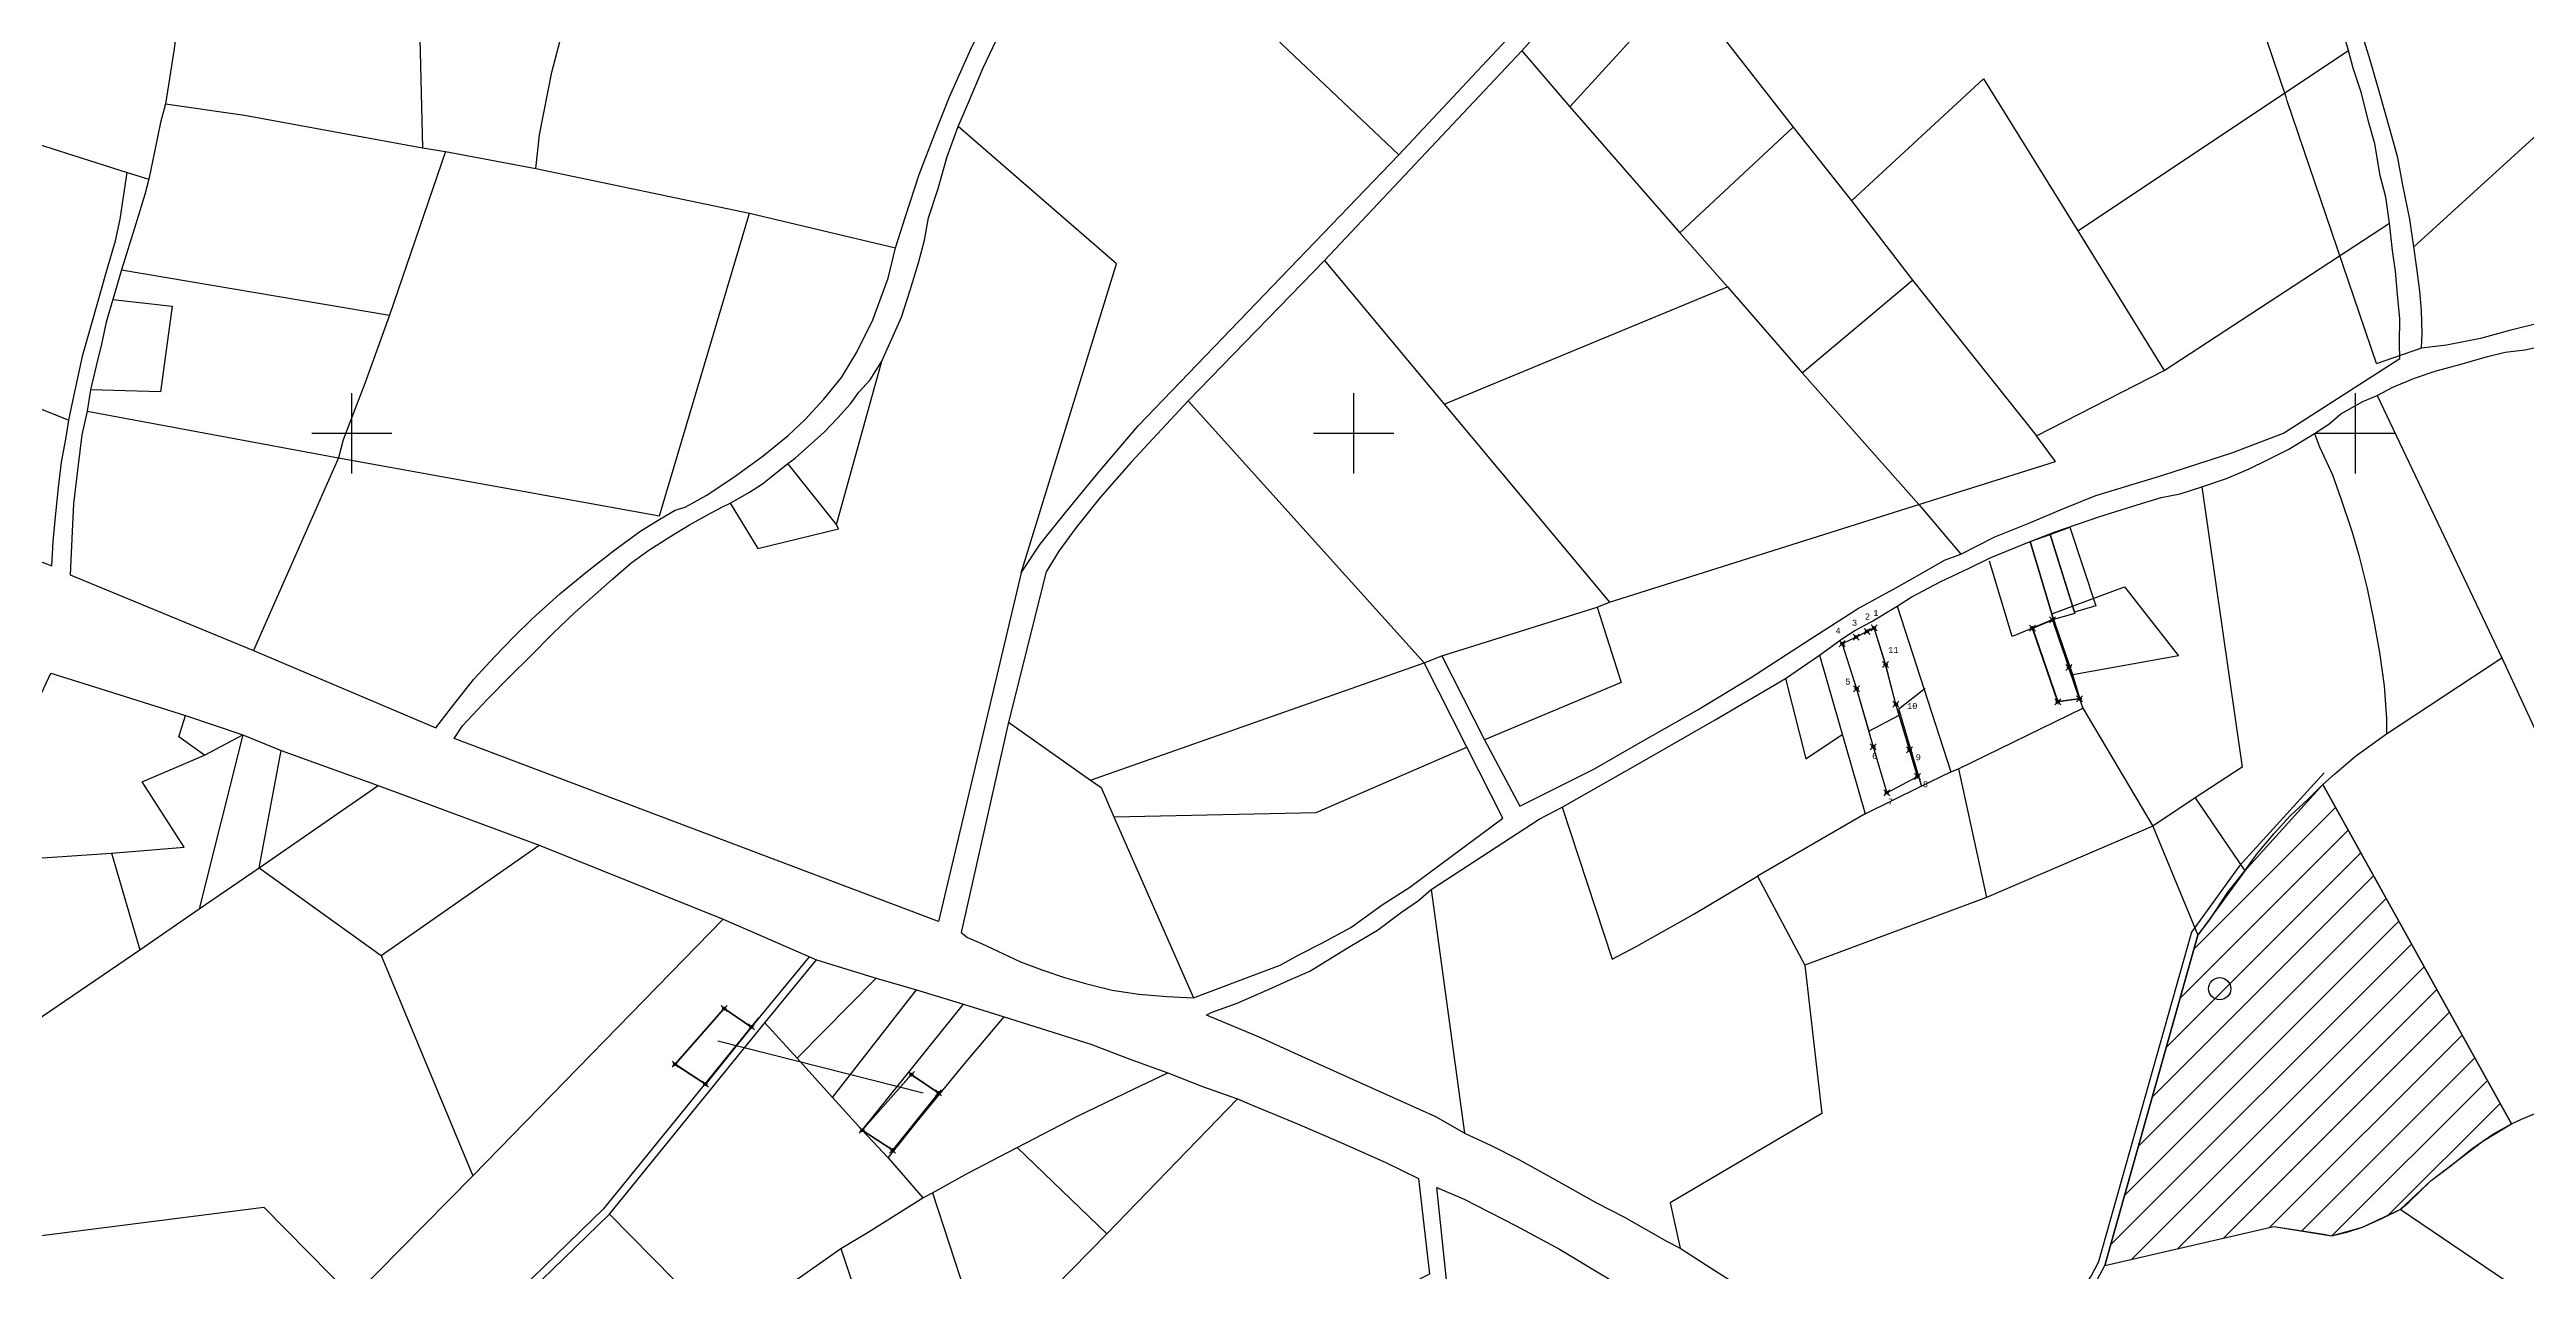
# Model space of a CAD drawing. Header units: millimetres. Extents: x 605783 to 631525, y 1302882 to 1327028.
# Drawn here: x 625864 to 627101, y 1325745 to 1326355 of the extents above; entities that cross this region are included whole.
import ezdxf
from ezdxf.enums import TextEntityAlignment as Align

# ---------------------------------------------------------------- set-up
doc = ezdxf.new("R2010")
doc.units = ezdxf.units.MM
doc.header["$PDMODE"] = 35
doc.header["$PDSIZE"] = 1.5
for name, color, linetype in [('2', 7, 'Continuous'), ('42', 7, 'Continuous'), ('CVL_CUADCON_LIN', 8, 'Continuous'), ('CVL_CUADCON_TIT', 1, 'Continuous'), ('CVL_PUNTO', 250, 'Continuous'), ('CVL_PUNTO_NUM', 2, 'Continuous')]:
    doc.layers.add(name, color=color, linetype=linetype)
doc.styles.add('MONOTXT4', font='Monotxt4.shx')
doc.styles.add('ROMANS', font='ROMANS', dxfattribs={"height": 0.2})
doc.styles.get("Standard").update_dxf_attribs({"font": 'TCCM____.TTF'})
doc.dimstyles.new('STANDARD$0', dxfattribs={"dimtxt": 0.6, "dimasz": 0.5, "dimexe": 0.125, "dimexo": 0.000625, "dimgap": 0.0625, "dimtad": 0, "dimzin": 1, "dimdsep": 46, "dimtxsty": 'ROMANS', "dimblk1": 'ARCHTICK', "dimblk2": 'ARCHTICK', "dimsah": 1, "dimcen": 2.5, "dimclrd": 1, "dimclre": 1, "dimclrt": 30, "dimaunit": 1, "dimadec": 0, "dimazin": 0, "dimtfac": 1, "dimtix": 1, "dimtofl": 0, "dimtmove": 1, "dimatfit": 3, "dimldrblk": 'ARCHTICK', "dimfxl": 1, "dimtolj": 1, "dimtzin": 1, "dimarcsym": 0})

# ---------------------------------------------------------------- blocks, each defined once
blk = doc.blocks.new('COORD')
at = {"layer": '42', "color": 2, "linetype": 'Continuous'}
for p, q in [((0, -2), (0, 2)), ((-2, 0), (2, 0))]:
    blk.add_line(p, q, dxfattribs=at)
blk = doc.blocks.new('COORD$')
at = {"layer": '42', "color": 2, "linetype": 'Continuous'}
blk.add_blockref('COORD', (0, 0), dxfattribs=at)
blk = doc.blocks.new('_ARCHTICK')
at = {"color": 0, "linetype": 'ByBlock', "const_width": 0.15}
blk.add_lwpolyline([(-0.5, -0.5), (0.5, 0.5)], dxfattribs=at)
blk = doc.blocks.new('*D313')
at = {"color": 1, "lineweight": -2, "ltscale": 0.5, "transparency": 16777216}
for p, q in [((626958.6, 1326469.7), (626936, 1326462)), ((626936.1, 1326462.1), (626980.7, 1326330.8)), ((627025.7, 1326198.2), (626981.1, 1326329.4)), ((627048.2, 1326205.8), (627025.6, 1326198.1))]:
    blk.add_line(p, q, dxfattribs=at)
at = {"layer": 'Defpoints', "color": 0, "ltscale": 0.5, "transparency": 16777216}
for p in [(626958.6, 1326469.7), (627048.2, 1326205.8), (627025.7, 1326198.2)]:
    blk.add_point(p, dxfattribs=at)
at = {"color": 1, "lineweight": -2, "ltscale": 0.5, "transparency": 16777216, "xscale": 0.5, "yscale": 0.5, "zscale": 0.5}
for p, rotation in [((626936.1, 1326462.1), 108.7674313516717), ((627025.7, 1326198.2), 288.7674313516717)]:
    blk.add_blockref('_ARCHTICK', p, dxfattribs=dict(at, rotation=rotation))
at = {"color": 30, "ltscale": 0.5, "transparency": 16777216, "insert": (626980.9, 1326330.1), "char_height": 0.2, "attachment_point": 5, "rotation": 288.7674, "style": 'ROMANS'}
blk.add_mtext('\\A1;278.69m.', dxfattribs=at)

msp = doc.modelspace()

# ---------------------------------------------------------------- hatches: boundary and pattern name
at = {"layer": 'CVL_CUADCON_LIN', "ltscale": 0.5}
h = msp.add_hatch(dxfattribs=at)
h.set_pattern_fill('ANSI31', color=1, scale=100, style=0)
h.set_pattern_definition([(45, (19531.495, 2451.146), (-8.83883476, 8.83883476), [])])
h.paths.add_polyline_path([(626890.14027, 1325747.9691), (626974.47527, 1325767.3721), (627003.30727, 1325762.7821), (627018.67527, 1325767.0961), (627037.47227, 1325775.9831), (627053.09427, 1325790.3371), (627078.81177, 1325810.0241), (627093.10027, 1325818.6591), (626998.96627, 1325988.0001), (626959.97727, 1325945.0611), (626936.61027, 1325912.7911)])

# ---------------------------------------------------------------- linework, layer by layer
at = {"color": 1, "lineweight": 40}
for points in [[(626854.51338, 1326066.30489), (626863.61175, 1326070.07883)], [(626864.809, 1326068.1258), (626872.65876, 1326045.23432)], [(626866.51432, 1326029.84491), (626854.21402, 1326065.64046)], [(626872.4099, 1326045.96003), (626877.40524, 1326031.39272)], [(626877.0724, 1326030.8494), (626867.17184, 1326029.4424)], [(626176.96039, 1325848.8378), (626200.80557, 1325875.84834)], [(626201.55039, 1325875.94267), (626214.25727, 1325867.33127)], [(626214.35809, 1325866.66093), (626192.05327, 1325838.88901)], [(626191.32276, 1325838.77441), (626177.0469, 1325848.18773)], [(626270.38618, 1325815.89393), (626294.23137, 1325842.90447)], [(626294.97618, 1325842.9988), (626307.68307, 1325834.3874)], [(626284.74855, 1325805.83054), (626270.4727, 1325815.24385)]]:
    msp.add_lwpolyline(points, dxfattribs=at)
for centre in [(626864.07359, 1326070.2704), (626854.05153, 1326066.11332), (626872.24772, 1326046.433), (626877.56742, 1326030.91975), (626866.67681, 1326029.37205), (626201.13648, 1325876.22317), (626214.67118, 1325867.05077), (626176.62948, 1325848.46297), (626191.74018, 1325838.49917), (626294.56227, 1325843.2793), (626308.09697, 1325834.1069), (626270.05527, 1325815.5191), (626285.16597, 1325805.5553)]:
    msp.add_circle(centre, 0.5, dxfattribs=at)
at = {"color": 1}
for p in [(626854.05153, 1326066.11332), (626864.07359, 1326070.2704), (626872.24772, 1326046.433), (626866.67681, 1326029.37205), (626877.56742, 1326030.91975), (626201.13648, 1325876.22317), (626214.67118, 1325867.05077), (626176.62948, 1325848.46297), (626294.56227, 1325843.2793), (626191.74018, 1325838.49917), (626308.09697, 1325834.1069), (626270.05527, 1325815.5191), (626285.16597, 1325805.5553)]:
    msp.add_point(p, dxfattribs=at)
at = {"layer": '2', "color": 1, "linetype": 'Continuous'}
for p, q in [((626045.93527, 1326489.7561), (626050.52627, 1326305.8441)), ((626537.74927, 1326302.4191), (626390.65427, 1326441.7921)), ((626654.59027, 1326416.2381), (626599.21827, 1326354.3701)), ((626537.74927, 1326302.4191), (626634.14227, 1326405.7001)), ((626623.22727, 1326326.3971), (626678.59827, 1326387.1211)), ((626599.21827, 1326354.3701), (626500.79427, 1326249.6921)), ((626599.21827, 1326354.3701), (626623.22727, 1326326.3971)), ((626701.33627, 1326358.7671), (626734.61827, 1326316.1721)), ((626876.75127, 1326264.4991), (627011.75727, 1326354.4151)), ((625922.24127, 1326327.7701), (625961.74327, 1326322.1571)), ((625827.49027, 1326317.6501), (625903.19227, 1326293.5901)), ((625961.74327, 1326322.1571), (626050.52627, 1326305.8441)), ((626623.22727, 1326326.3971), (626677.97627, 1326263.4561)), ((626677.97627, 1326263.4561), (626734.61827, 1326316.1721)), ((626734.61827, 1326316.1721), (626763.70827, 1326279.4261)), ((627044.28227, 1326256.4061), (627111.33927, 1326317.5061)), ((626062.08527, 1326304.0591), (626034.02327, 1326222.3501)), ((626050.52627, 1326305.8441), (626062.08527, 1326304.0591)), ((626062.08527, 1326304.0591), (626107.17527, 1326295.6471)), ((625903.19227, 1326293.5901), (625913.98927, 1326290.2801)), ((626107.17527, 1326295.6471), (626213.74227, 1326273.2241)), ((626763.70827, 1326279.4261), (626794.19527, 1326239.7571)), ((626168.79427, 1326122.1281), (626213.74227, 1326273.2241)), ((626213.74227, 1326273.2241), (626286.64927, 1326256.0291)), ((626919.81627, 1326194.7001), (627032.21527, 1326268.2331)), ((626677.97627, 1326263.4561), (626701.85727, 1326236.4991)), ((626876.75127, 1326264.4991), (626919.81627, 1326194.7001)), ((625900.40327, 1326245.0411), (625896.08627, 1326230.1731)), ((625900.40327, 1326245.0411), (626034.02327, 1326222.3501)), ((626500.79427, 1326249.6921), (626432.72227, 1326179.5691)), ((626500.79427, 1326249.6921), (626560.49727, 1326177.8521)), ((625896.08627, 1326230.1731), (625925.55327, 1326226.8531)), ((626560.49727, 1326177.8521), (626701.85727, 1326236.4991)), ((626701.85727, 1326236.4991), (626739.07627, 1326193.5211)), ((626739.07627, 1326193.5211), (626794.19527, 1326239.7571)), ((626794.19527, 1326239.7571), (626856.05827, 1326162.1961)), ((625745.06827, 1326221.8611), (625874.11927, 1326169.9401)), ((625925.55327, 1326226.8531), (625919.84227, 1326184.0241)), ((626034.02327, 1326222.3501), (626021.83327, 1326188.2941)), ((626257.19627, 1326117.8891), (626279.79627, 1326199.4741)), ((626739.07627, 1326193.5211), (626797.38227, 1326127.9101)), ((626856.05827, 1326162.1961), (626919.81627, 1326194.7001)), ((625884.91327, 1326185.0591), (625883.13627, 1326174.5111)), ((625919.84227, 1326184.0241), (625884.91327, 1326185.0591)), ((626021.83327, 1326188.2941), (626010.91327, 1326160.0841)), ((626550.47627, 1326048.8541), (626432.72227, 1326179.5691)), ((627026.00027, 1326182.3181), (627088.25027, 1326051.2491)), ((625883.13627, 1326174.5111), (626008.62827, 1326151.1881)), ((626560.49727, 1326177.8521), (626642.93927, 1326079.0561)), ((626010.91327, 1326160.0841), (626008.62827, 1326151.1881)), ((626008.62827, 1326151.1881), (625966.21527, 1326054.9971)), ((626008.62827, 1326151.1881), (626168.79427, 1326122.1281)), ((626257.19627, 1326117.8891), (626232.93327, 1326148.2781)), ((626642.93927, 1326079.0561), (626797.38227, 1326127.9101)), ((626797.38227, 1326127.9101), (626818.34227, 1326103.1151)), ((626863.68827, 1326073.2241), (626852.88827, 1326109.4521)), ((626559.24027, 1326052.2811), (626636.84227, 1326076.5171)), ((626636.84227, 1326076.5171), (626642.93927, 1326079.0561)), ((626786.59127, 1326077.0761), (626813.27227, 1325994.3221)), ((626874.10627, 1326042.8431), (626863.68827, 1326073.2241)), ((626383.96827, 1325990.2191), (626550.47627, 1326048.8541)), ((626550.47627, 1326048.8541), (626559.24027, 1326052.2811)), ((626571.69227, 1326006.7741), (626550.47627, 1326048.8541)), ((626559.24027, 1326052.2811), (626580.58227, 1326010.3281)), ((626730.70927, 1326041.0091), (626747.72727, 1326052.5661)), ((626747.72727, 1326052.5661), (626770.47127, 1325973.5001)), ((626879.18927, 1326026.1901), (626874.10627, 1326042.8431)), ((627030.71727, 1326013.4041), (627088.25027, 1326051.2491)), ((627088.25027, 1326051.2491), (627150.50027, 1325916.8761)), ((625932.32927, 1326022.5031), (625960.83027, 1326012.9011)), ((626343.06727, 1326019.2181), (626383.96827, 1325990.2191)), ((626817.08227, 1325995.8461), (626879.18927, 1326026.1901)), ((626879.18927, 1326026.1901), (626914.12327, 1325967.3271)), ((625960.83027, 1326012.9011), (625939.17427, 1325926.0071)), ((625941.83427, 1326002.7731), (625960.83027, 1326012.9011)), ((625960.83027, 1326012.9011), (625980.02627, 1326005.0621)), ((625969.02027, 1325946.4551), (625980.02627, 1326005.0621)), ((625980.02627, 1326005.0621), (626028.35727, 1325987.6311)), ((626798.15827, 1325987.0861), (626813.27227, 1325994.3221)), ((626813.27227, 1325994.3221), (626817.08227, 1325995.8461)), ((626817.08227, 1325995.8461), (626831.06027, 1325931.6551)), ((625969.02027, 1325946.4551), (626028.35727, 1325987.6311)), ((626028.35727, 1325987.6311), (626108.79627, 1325957.8581)), ((626770.47127, 1325973.5001), (626798.15827, 1325987.0861)), ((626935.20627, 1325981.4241), (626914.12327, 1325967.3271)), ((626935.20627, 1325981.4241), (626959.97727, 1325945.0611)), ((626998.96627, 1325988.0001), (627093.10027, 1325818.6591)), ((626395.65527, 1325971.9111), (626435.29227, 1325881.6521)), ((626770.47127, 1325973.5001), (626716.87427, 1325942.2621)), ((626029.99127, 1325902.7021), (626108.79627, 1325957.8581)), ((626108.79627, 1325957.8581), (626200.66727, 1325920.8891)), ((626914.12327, 1325967.3271), (626831.06027, 1325931.6551)), ((626914.12327, 1325967.3271), (626936.61027, 1325912.7911)), ((625830.16027, 1325949.4871), (625895.35227, 1325953.8641)), ((625895.35227, 1325953.8641), (625909.45527, 1325905.5601)), ((625939.17427, 1325926.0071), (625969.02027, 1325946.4551)), ((625969.02027, 1325946.4551), (626029.99127, 1325902.7021)), ((626553.91727, 1325935.6081), (626570.56827, 1325813.9681)), ((626716.87427, 1325942.2621), (626740.37627, 1325897.8931)), ((626831.06027, 1325931.6551), (626740.37627, 1325897.8931)), ((625909.45527, 1325905.5601), (625939.17427, 1325926.0071)), ((626075.60027, 1325792.7401), (626200.66727, 1325920.8891)), ((626200.66727, 1325920.8891), (626247.14427, 1325900.5061)), ((626890.14027, 1325747.9691), (626936.61027, 1325912.7911)), ((625819.52727, 1325844.2001), (625909.45527, 1325905.5601)), ((626029.99127, 1325902.7021), (626075.60027, 1325792.7401)), ((626221.40327, 1325869.1791), (626247.14427, 1325900.5061)), ((626247.14427, 1325900.5061), (626276.90727, 1325891.4321)), ((626237.53627, 1325851.5041), (626276.90727, 1325891.4321)), ((626255.19327, 1325831.7951), (626297.08327, 1325885.6421)), ((626276.90727, 1325891.4321), (626297.08327, 1325885.6421)), ((626297.08327, 1325885.6421), (626320.58627, 1325878.5051)), ((626140.81961, 1325776.06846), (626218.41461, 1325871.60646)), ((626270.05527, 1325815.5191), (626320.58627, 1325878.5051)), ((626320.58627, 1325878.5051), (626340.77327, 1325872.0801)), ((626143.80827, 1325773.6411), (626221.40327, 1325869.1791)), ((626221.40327, 1325869.1791), (626237.53627, 1325851.5041)), ((626237.53627, 1325851.5041), (626255.19327, 1325831.7951)), ((626255.19327, 1325831.7951), (626270.05527, 1325815.5191)), ((626457.36327, 1325831.1711), (626392.12027, 1325763.8551)), ((626270.05527, 1325815.5191), (626282.88527, 1325801.6591)), ((626282.88527, 1325801.6591), (626300.28727, 1325781.8231)), ((626347.28027, 1325806.8371), (626392.12027, 1325763.8551)), ((626015.78327, 1325732.0181), (626075.60027, 1325792.7401)), ((626300.28727, 1325781.8231), (626305.11427, 1325784.2351)), ((626305.11427, 1325784.2351), (626321.63127, 1325733.7691)), ((626065.68962, 1325703.23484), (626141.12762, 1325776.40484)), ((626068.37027, 1325700.4711), (626143.80827, 1325773.6411)), ((626143.80827, 1325773.6411), (626201.85927, 1325714.7651)), ((627090.06027, 1325740.2421), (627037.47227, 1325775.9831)), ((626392.12027, 1325763.8551), (626348.17827, 1325719.0121)), ((626212.90827, 1325723.7841), (626259.39227, 1325756.4241)), ((626259.39227, 1325756.4241), (626276.54427, 1325704.9411))]:
    msp.add_line(p, q, dxfattribs=at)
for points in [[(627044.28227, 1326256.4061), (627042.37627, 1326270.2611), (627038.81827, 1326287.1671), (627036.40327, 1326300.8941), (627032.59127, 1326314.6231), (627027.25527, 1326333.5631), (627022.55427, 1326349.7071), (627016.96327, 1326368.0111), (627009.21327, 1326389.1141), (627004.25827, 1326403.2241), (627000.57427, 1326409.3261), (626992.82527, 1326423.6921), (626981.11079, 1326438.14996), (626970.59946, 1326453.3061), (626958.56317, 1326469.69236), (626942.77507, 1326496.23596), (627011.48227, 1326558.6601)], [(625935.17927, 1326500.9971), (625934.79927, 1326484.8551), (625934.04027, 1326456.3861), (625932.77327, 1326428.8071), (625932.01327, 1326403.2611), (625929.98327, 1326383.4341), (625926.55727, 1326355.3481), (625922.24127, 1326327.7701)], [(627011.75727, 1326354.4151), (627008.58127, 1326365.2201), (627005.02327, 1326372.8471), (627002.22827, 1326379.8391), (626997.65527, 1326389.3741), (626993.59027, 1326397.2561), (626987.61927, 1326409.5871), (626980.88627, 1326422.8091), (626974.28027, 1326433.1071), (626968.05527, 1326443.6591), (626962.08527, 1326452.9401), (626955.22527, 1326463.7471), (626948.11127, 1326473.5371), (626942.77627, 1326481.4201), (626934.90027, 1326492.2271), (626928.54827, 1326501.5081)], [(626317.88827, 1326316.5111), (626322.58627, 1326327.3121), (626330.33227, 1326345.8641), (626338.33227, 1326362.6371), (626349.25327, 1326384.6191), (626353.19027, 1326389.0661), (626361.06427, 1326402.0261), (626369.57227, 1326415.7481), (626375.16027, 1326426.2941), (626381.63627, 1326437.7291), (626385.57327, 1326446.6241)], [(626107.17527, 1326295.6471), (626108.95227, 1326312.2961), (626115.17227, 1326343.6861), (626124.44127, 1326379.1411), (626132.69327, 1326410.7841), (626141.07427, 1326435.4371), (626152.50527, 1326432.0001), (626168.38227, 1326427.4161), (626187.43527, 1326422.8311)], [(626286.64927, 1326256.0291), (626291.60127, 1326271.6591), (626298.45727, 1326292.5001), (626306.20327, 1326312.8311), (626313.56827, 1326331.2571), (626324.10827, 1326354.7641), (626340.74327, 1326389.0721)], [(627032.21527, 1326268.2331), (627030.30827, 1326281.1971), (627027.51327, 1326292.0021), (627024.84427, 1326307.8911), (627021.66827, 1326319.0771), (627018.23727, 1326333.1861), (627014.04427, 1326345.6441), (627011.75727, 1326354.4151)], [(626763.70827, 1326279.4261), (626829.62227, 1326340.2721), (626876.75127, 1326264.4991)], [(625922.24127, 1326327.7701), (625919.82927, 1326318.4931), (625916.78227, 1326303.8781), (625913.98927, 1326290.2801)], [(626279.79627, 1326199.4741), (626282.59027, 1326205.7011), (626289.57427, 1326221.3301), (626293.89127, 1326234.8001), (626298.08127, 1326248.3971), (626301.12827, 1326259.8341), (626303.03227, 1326270.8911), (626307.85727, 1326285.5051), (626312.42827, 1326301.5171), (626317.88827, 1326316.5111)], [(626349.28327, 1326093.6941), (626396.89727, 1326247.9661), (626317.88827, 1326316.5111)], [(626349.28327, 1326093.6941), (626358.80727, 1326108.0511), (626371.63427, 1326124.0591), (626387.76327, 1326143.6241), (626407.70127, 1326167.1271), (626537.74927, 1326302.4191)], [(625874.11927, 1326169.9401), (625876.65827, 1326182.6481), (625881.10127, 1326202.6001), (625885.67227, 1326218.8661), (625892.78227, 1326244.1551), (625897.35327, 1326259.4041), (625899.63827, 1326270.3331), (625901.41527, 1326281.3901), (625903.19227, 1326293.5901)], [(625913.98927, 1326290.2801), (625911.95727, 1326282.5291), (625907.51327, 1326267.9151), (625900.40327, 1326245.0411)], [(626818.34227, 1326103.1151), (626835.23327, 1326111.7491), (626851.87127, 1326118.3501), (626869.27227, 1326125.7121), (626885.65627, 1326132.3131), (626900.38927, 1326136.7541), (626919.05927, 1326142.4641), (626953.60527, 1326153.6311), (626979.26127, 1326163.4041), (627037.30227, 1326200.7411), (627037.17527, 1326208.2401), (627037.30027, 1326220.5691), (627036.28327, 1326232.6431), (627035.13927, 1326244.3371), (627033.74027, 1326254.6321), (627032.21527, 1326268.2331)], [(625966.21527, 1326054.9971), (626057.16027, 1326016.4401), (626065.03427, 1326026.4771), (626076.21027, 1326040.7061), (626086.49727, 1326051.7591), (626096.53027, 1326062.0481), (626105.29327, 1326070.8141), (626119.13627, 1326083.2621), (626132.09027, 1326093.9321), (626146.56927, 1326105.2361), (626159.52327, 1326114.6341), (626168.92127, 1326120.4761), (626176.66927, 1326125.0481), (626181.62227, 1326126.5701), (626192.16427, 1326132.2841), (626206.00727, 1326141.4281), (626220.61327, 1326152.0971), (626233.05927, 1326162.2591), (626241.56827, 1326170.2611), (626250.83927, 1326180.4241), (626259.72927, 1326191.2231), (626267.34827, 1326203.8021), (626275.34827, 1326220.0661), (626282.96727, 1326240.7791), (626286.64927, 1326256.0291)], [(627127.22527, 1326224.8441), (627120.36727, 1326223.0681), (627106.26927, 1326218.1191), (627092.80627, 1326214.8211), (627077.69127, 1326210.7611), (627060.67227, 1326207.3391), (627048.22527, 1326205.8201), (627048.60527, 1326213.1911), (627048.22327, 1326224.7571), (627047.33327, 1326234.2901), (627045.80827, 1326245.8571), (627044.28227, 1326256.4061)], [(625896.08627, 1326230.1731), (625892.65827, 1326218.8631), (625890.37327, 1326207.8061), (625887.70727, 1326197.1321), (625884.91327, 1326185.0591)], [(627026.00027, 1326182.3181), (627033.87427, 1326186.3811), (627044.67027, 1326190.8241), (627055.46627, 1326194.5041), (627067.27827, 1326197.8031), (627081.12227, 1326201.7361), (627089.88527, 1326203.8921), (627099.79227, 1326205.0311), (627108.04827, 1326206.8061)], [(626232.93327, 1326148.2781), (626236.48927, 1326150.9451), (626243.09327, 1326156.7881), (626250.96827, 1326163.9021), (626257.82627, 1326171.1431), (626264.17527, 1326178.1301), (626268.36627, 1326183.9741), (626273.95427, 1326190.0721), (626279.79627, 1326199.4741)], [(626432.72227, 1326179.5691), (626404.27427, 1326148.9531), (626388.78027, 1326131.2951), (626376.84227, 1326116.3031), (626368.20727, 1326104.6151), (626361.85727, 1326094.1961), (626343.06727, 1326019.2181)], [(626994.75727, 1326163.2691), (627001.99627, 1326167.9681), (627007.96527, 1326173.0491), (627018.88827, 1326179.2711), (627026.00027, 1326182.3181)], [(625723.10227, 1326151.2061), (625865.48927, 1326097.2451), (625866.25027, 1326109.3181), (625867.51927, 1326123.2981), (625868.91527, 1326136.2621), (625870.43827, 1326148.9711), (625872.59627, 1326160.4081), (625874.11927, 1326169.9401)], [(625883.13627, 1326174.5111), (625880.47027, 1326162.6921), (625878.56727, 1326146.2971), (625876.40927, 1326128.2511), (625875.77627, 1326114.3971), (625874.76227, 1326092.7911), (625966.21527, 1326054.9971)], [(626797.38227, 1326127.9101), (626865.45927, 1326149.3541), (626856.05827, 1326162.1961)], [(626938.49327, 1326136.7351), (626950.93927, 1326140.7951), (626962.11627, 1326145.6191), (626971.38827, 1326150.1901), (626981.92927, 1326155.5231), (626994.75727, 1326163.2691)], [(626994.75727, 1326163.2691), (626997.29827, 1326156.6591), (627003.77727, 1326142.6751), (627007.96927, 1326130.8531), (627013.43327, 1326114.4551), (627016.86327, 1326102.5061), (627021.05627, 1326085.9811), (627024.23327, 1326070.4731), (627027.15627, 1326053.9491), (627029.57127, 1326037.2981), (627030.71627, 1326020.9021), (627030.71727, 1326013.4041)], [(626204.10327, 1326128.4651), (626208.29427, 1326130.8781), (626213.75627, 1326134.0531), (626220.23327, 1326138.1171), (626226.07527, 1326142.8161), (626232.93327, 1326148.2781)], [(626852.88827, 1326109.4521), (626865.33527, 1326114.2761), (626887.18127, 1326121.7631), (626904.20027, 1326127.0931), (626918.29827, 1326131.2801), (626927.69727, 1326133.1811), (626938.49327, 1326136.7351)], [(626938.49327, 1326136.7351), (626958.70227, 1325996.6631), (626935.20627, 1325981.4241)], [(626349.28327, 1326093.6941), (626308.14827, 1325919.7191), (626066.30627, 1326011.0981), (626070.49727, 1326017.3231), (626082.94327, 1326030.6621), (626093.99227, 1326041.8411), (626104.53327, 1326052.1311), (626115.58227, 1326063.4371), (626126.50427, 1326073.9801), (626136.66427, 1326082.9991), (626145.42727, 1326090.6201), (626154.57127, 1326098.4961), (626163.58827, 1326104.9731), (626174.00327, 1326111.7041), (626183.78227, 1326117.6721), (626193.18127, 1326122.8791), (626199.91227, 1326126.5611), (626204.10327, 1326128.4651)], [(626204.10327, 1326128.4651), (626217.95027, 1326105.9621), (626258.21227, 1326115.7281), (626257.19627, 1326117.8891)], [(626786.59127, 1326077.0761), (626793.57627, 1326081.6481), (626808.30927, 1326089.3941), (626822.40727, 1326095.9951), (626832.94827, 1326101.2011), (626852.88827, 1326109.4521)], [(626580.58227, 1326010.3281), (626598.24127, 1325977.2741), (626608.52827, 1325982.3521), (626635.07227, 1325995.8111), (626659.45827, 1326009.6521), (626686.63727, 1326025.1441), (626713.30827, 1326041.3991), (626743.15427, 1326060.5761), (626766.77727, 1326075.6881), (626786.20927, 1326086.4821), (626799.16327, 1326093.7201), (626810.21327, 1326100.0691), (626818.34227, 1326103.1151)], [(626863.68827, 1326073.2241), (626900.01327, 1326086.6781), (626926.94327, 1326052.2211), (626874.10627, 1326042.8431)], [(626636.84227, 1326076.5171), (626648.78527, 1326039.0171), (626580.58227, 1326010.3281)], [(626747.72727, 1326052.5661), (626759.15827, 1326060.9491), (626765.38127, 1326064.8861), (626773.50927, 1326069.3301), (626786.59127, 1326077.0761)], [(625830.16027, 1325949.4871), (625832.43327, 1325957.6571), (625835.55827, 1325968.0021), (625839.17627, 1325979.2441), (625843.39827, 1325992.2751), (625849.47527, 1326008.2581), (625854.95827, 1326021.8161), (625865.00227, 1326043.5811), (625886.84727, 1326036.8001), (625932.32927, 1326022.5031)], [(626619.32527, 1325976.7551), (626658.31627, 1325998.8501), (626695.65527, 1326020.4371), (626730.70927, 1326041.0091)], [(626730.70927, 1326041.0091), (626741.00127, 1326000.9681), (626759.09927, 1326013.0331)], [(626798.70379, 1325987.51244), (626787.39579, 1326025.90144), (626800.47779, 1326036.12544)], [(625941.83427, 1326002.7731), (625928.87827, 1326011.8031), (625932.32927, 1326022.5031)], [(626343.06727, 1326019.2181), (626319.32627, 1325914.2481), (626322.62927, 1325911.7051), (626329.48827, 1325908.7781), (626337.74427, 1325904.8341), (626348.92227, 1325899.4901), (626360.09927, 1325895.4171), (626371.02327, 1325891.7261), (626381.43827, 1325888.7971), (626394.77527, 1325885.4861), (626408.11127, 1325883.4461), (626421.95627, 1325882.2951), (626435.29227, 1325881.6521)], [(626395.65527, 1325971.9111), (626496.63027, 1325974.1481), (626571.69227, 1326006.7741)], [(626435.29227, 1325881.6521), (626449.00927, 1325886.7291), (626467.93327, 1325893.9641), (626478.60227, 1325897.8991), (626487.87427, 1325903.1051), (626499.30427, 1325908.9461), (626513.78327, 1325916.6911), (626529.53127, 1325927.9951), (626543.24827, 1325936.8851), (626589.73127, 1325971.3041), (626571.69227, 1326006.7741)], [(626998.96627, 1325988.0001), (627004.80827, 1325993.2081), (627015.22227, 1326002.2271), (627030.71727, 1326013.4041)], [(625895.35227, 1325953.8641), (625931.55127, 1325956.7691), (625910.59027, 1325989.4431), (625941.83427, 1326002.7731)], [(626383.96827, 1325990.2191), (626389.30327, 1325986.5311), (626395.65527, 1325971.9111)], [(626959.97727, 1325945.0611), (626965.81927, 1325953.1931), (626974.45527, 1325963.4831), (626982.71027, 1325972.5031), (626991.60027, 1325980.7601), (626998.96627, 1325988.0001)], [(626553.91727, 1325935.6081), (626607.89427, 1325970.7871), (626619.32527, 1325976.7551)], [(626619.32527, 1325976.7551), (626644.22727, 1325900.8651), (626656.54727, 1325907.3411), (626684.74227, 1325923.2131), (626716.87427, 1325942.2621)], [(626936.61027, 1325912.7911), (626942.45227, 1325920.4131), (626951.59527, 1325934.3891), (626959.97727, 1325945.0611)], [(626570.56827, 1325813.9681), (626556.34227, 1325822.1091), (626531.82727, 1325833.1791), (626496.64327, 1325848.9571), (626467.81027, 1325862.0631), (626441.89827, 1325873.0061), (626444.18427, 1325874.2761), (626457.13927, 1325878.9721), (626465.14027, 1325882.4001), (626474.53927, 1325886.5891), (626483.81027, 1325890.7791), (626493.33627, 1325894.8411), (626503.36927, 1325901.0641), (626513.27627, 1325907.2861), (626527.11927, 1325915.2861), (626539.18527, 1325924.3041), (626547.56727, 1325930.1461), (626553.91727, 1325935.6081)], [(627093.10027, 1325818.6591), (627098.18027, 1325821.0711), (627104.15027, 1325823.4831), (627112.15127, 1325826.1481), (627115.58027, 1325826.9091), (627117.23127, 1325835.6781), (627117.10227, 1325855.7591), (627115.70127, 1325893.5081), (627150.50027, 1325916.8761)], [(626740.37627, 1325897.8931), (626748.89427, 1325823.9181), (626673.19827, 1325779.2181), (626678.28127, 1325756.5921)], [(626282.88527, 1325801.6591), (626297.48927, 1325819.8261), (626321.11127, 1325848.6651), (626340.77327, 1325872.0801)], [(626340.77327, 1325872.0801), (626356.10327, 1325867.3601), (626384.08527, 1325858.3851), (626404.03827, 1325850.8121), (626422.57827, 1325844.1081)], [(626347.28027, 1325806.8371), (626377.38027, 1325822.4551), (626405.44927, 1325836.0401), (626422.57827, 1325844.1081)], [(626422.57827, 1325844.1081), (626439.84827, 1325837.3831), (626457.36327, 1325831.1711)], [(626457.36327, 1325831.1711), (626464.27627, 1325828.2271), (626487.31327, 1325818.6681), (626507.66727, 1325809.9571), (626531.35627, 1325799.3911), (626547.63227, 1325791.3801), (626553.15827, 1325743.6711), (626514.23727, 1325723.8761), (626511.37227, 1325720.5271), (626505.83627, 1325710.0181), (626500.76127, 1325702.1861), (626497.19827, 1325695.1391), (626490.49227, 1325686.1381), (626483.73827, 1325679.9321), (626469.80527, 1325662.6841), (626448.35327, 1325639.3451), (626366.80027, 1325615.9681), (626233.87127, 1325484.7681)], [(626570.56827, 1325813.9681), (626583.52427, 1325808.1151), (626597.62327, 1325800.8631), (626614.89827, 1325791.4491), (626636.49227, 1325779.2371), (626650.08327, 1325772.2401), (626671.67627, 1325759.9001), (626678.28127, 1325756.5921)], [(627037.47227, 1325775.9831), (627041.91827, 1325779.6661), (627053.09427, 1325790.3371), (627063.00027, 1325797.9581), (627073.54127, 1325806.3411), (627084.08227, 1325813.7071), (627093.10027, 1325818.6591)], [(626305.11427, 1325784.2351), (626322.64127, 1325794.1401), (626347.28027, 1325806.8371)], [(626204.33127, 1325407.4081), (626240.66927, 1325481.0591), (626367.82827, 1325607.9751), (626450.62027, 1325633.1511), (626499.34327, 1325681.3171), (626506.14527, 1325692.1001), (626511.18527, 1325701.9651), (626514.69727, 1325711.9341), (626561.59427, 1325740.7511), (626556.85727, 1325786.9471), (626570.42827, 1325781.0551), (626596.32527, 1325767.7271), (626618.00027, 1325756.1131), (626639.31327, 1325743.3491), (626663.71327, 1325728.4721), (626681.45127, 1325716.6711), (626692.90927, 1325708.0771)], [(625814.55127, 1325757.1781), (625971.45127, 1325777.1601), (626015.78327, 1325732.0181)], [(626259.39227, 1325756.4241), (626272.98127, 1325764.5511), (626300.28727, 1325781.8231)], [(626890.14027, 1325747.9691), (626974.47527, 1325767.3721), (626999.49727, 1325763.6741), (627003.30727, 1325762.7821), (627011.56327, 1325764.8111), (627018.67527, 1325767.0961), (627028.70927, 1325771.5391), (627037.47227, 1325775.9831)], [(626678.28127, 1325756.5921), (626691.36427, 1325748.1971), (626718.42027, 1325730.8981), (626740.90327, 1325716.2711), (626756.40027, 1325704.9511), (626776.08827, 1325691.4691), (626790.05909, 1325680.71663)], [(626867.27478, 1325721.10044), (626870.39425, 1325725.26178), (626876.67415, 1325732.54844), (626883.31956, 1325742.64594), (626887.0548, 1325749.62133)], [(626870.07527, 1325719.0011), (626873.12327, 1325723.0671), (626879.47327, 1325730.4351), (626886.33027, 1325740.8541), (626890.14027, 1325747.9691)]]:
    msp.add_lwpolyline(points, dxfattribs=at)
at = {"layer": 'CVL_CUADCON_LIN', "color": 1, "ltscale": 0.5, "flags": 128}
for points in [[(626872.65599, 1326116.53814), (626885.67583, 1326077.23873), (626875.00788, 1326074.13598), (626862.79914, 1326112.91977)], [(626862.79914, 1326112.91977), (626872.65599, 1326116.53814), (626885.67583, 1326077.23873), (626875.00788, 1326074.13598)], [(626862.79914, 1326112.91977), (626875.21834, 1326073.42644), (626864.50433, 1326070.48669), (626852.88827, 1326109.4521)], [(626854.05153, 1326066.11332), (626864.07359, 1326070.2704), (626872.24772, 1326046.433), (626877.56742, 1326030.91975), (626866.67681, 1326029.37205)], [(626890.14027, 1325747.9691), (626974.47527, 1325767.3721), (627003.30727, 1325762.7821), (627018.67527, 1325767.0961), (627037.47227, 1325775.9831), (627053.09427, 1325790.3371), (627078.81177, 1325810.0241), (627093.10027, 1325818.6591), (626998.96627, 1325988.0001), (626959.97727, 1325945.0611), (626936.61027, 1325912.7911)], [(626176.62948, 1325848.46297), (626201.13648, 1325876.22317), (626214.67118, 1325867.05077), (626191.74018, 1325838.49917)], [(626270.05527, 1325815.5191), (626294.56227, 1325843.2793), (626308.09697, 1325834.1069), (626285.16597, 1325805.5553)]]:
    msp.add_lwpolyline(points, close=True, dxfattribs=at)
for points in [[(626852.88827, 1326109.4521), (626864.50433, 1326070.48669)], [(626843.89094, 1326061.89878), (626832.66342, 1326099.56087)], [(626854.05153, 1326066.11332), (626843.89094, 1326061.89878)], [(626877.56742, 1326030.91975), (626879.18927, 1326026.1901)], [(626999.65489, 1325993.965), (626957.25597, 1325947.27061), (626933.41047, 1325914.3398), (626886.87498, 1325749.28551)], [(626243.48107, 1325902.11264), (626214.67118, 1325867.05077)], [(626197.95917, 1325860.0643), (626300.49527, 1325834.1461)]]:
    msp.add_lwpolyline(points, dxfattribs=at)
at = {"layer": 'CVL_CUADCON_LIN', "color": 1, "ltscale": 0.5}
msp.add_circle((626947.49527, 1325886.1461), 5.56802, dxfattribs=at)
at = {"layer": 'CVL_CUADCON_TIT', "color": 1, "lineweight": 30, "ltscale": 0.5, "flags": 128}
msp.add_lwpolyline([(626774.98514, 1326066.20003), (626771.46204, 1326064.52433), (626766.04754, 1326061.70113), (626759.12444, 1326058.37613), (626766.23774, 1326035.91093), (626774.61264, 1326006.89803), (626781.35564, 1325983.94053), (626796.69434, 1325992.05603), (626792.73314, 1326005.36223), (626785.92704, 1326028.14593), (626780.75014, 1326047.91613)], close=True, dxfattribs=at)
msp.add_lwpolyline([(626774.98514, 1326066.20003), (626771.46204, 1326064.52433), (626766.04754, 1326061.70113), (626759.12444, 1326058.37613), (626766.23774, 1326035.91093), (626774.61264, 1326006.89803), (626781.35564, 1325983.94053), (626796.69434, 1325992.05603), (626792.73314, 1326005.36223), (626785.92704, 1326028.14593), (626780.75014, 1326047.91613)], close=True, dxfattribs=at)
msp.add_lwpolyline([(626772.34765, 1326014.74456), (626787.57695, 1326022.62279), (626785.92704, 1326028.14593), (626780.78787, 1326047.77204), (626774.98514, 1326066.20003), (626771.46204, 1326064.52433), (626766.04754, 1326061.70113), (626759.12444, 1326058.37613), (626766.23774, 1326035.91093), (626772.34765, 1326014.74456)], dxfattribs=at)
at = {"layer": 'CVL_PUNTO', "color": 1, "lineweight": 30, "ltscale": 0.5}
for p in [(626774.98514, 1326066.20003), (626759.12444, 1326058.37613), (626766.04754, 1326061.70113), (626771.46204, 1326064.52433), (626780.75014, 1326047.91613), (626766.23774, 1326035.91093), (626785.92704, 1326028.14593), (626774.61264, 1326006.89803), (626792.73314, 1326005.36223), (626796.69434, 1325992.05603), (626781.35564, 1325983.94053)]:
    msp.add_point(p, dxfattribs=at)

# ---------------------------------------------------------------- block references
at = {"layer": '42', "color": 1, "linetype": 'Continuous', "xscale": 10, "yscale": 10}
for p in [(626015.28227, 1326163.3861), (626515.28227, 1326163.3861), (627015.28227, 1326163.3861)]:
    msp.add_blockref('COORD$', p, dxfattribs=at)

# ---------------------------------------------------------------- texts
at = {"color": 1}
for rotation, p in [(72.71600538, (626864.48471, 1326071.18202)), (90, (626201.01088, 1325877.21527)), (90, (626294.43667, 1325844.2714))]:
    msp.add_text('2', height=1, rotation=rotation, dxfattribs=at).set_placement(p, align=Align.BOTTOM_CENTER)
for rotation, p in [(72.71600538, (626853.13979, 1326066.52405)), (90, (626175.63818, 1325848.33107)), (90, (626269.06397, 1325815.3872))]:
    msp.add_text('1', height=1, rotation=rotation, dxfattribs=at).set_placement(p, align=Align.MIDDLE_RIGHT)
for s, rotation, p in [('3', 72.71600538, (626873.19362, 1326046.75741)), ('4', 72.71600538, (626878.42014, 1326030.39741)), ('3', 90, (626215.66008, 1325867.19947)), ('3', 90, (626309.08587, 1325834.2556))]:
    msp.add_text(s, height=1, rotation=rotation, dxfattribs=at).set_placement(p, align=Align.MIDDLE_LEFT)
for s, rotation, p in [('5', 72.71600538, (626866.15473, 1326028.51915)), ('4', 90, (626191.89518, 1325837.51127)), ('4', 90, (626285.32097, 1325804.5674))]:
    msp.add_text(s, height=1, rotation=rotation, dxfattribs=at).set_placement(p, align=Align.TOP_CENTER)
at = {"layer": 'CVL_PUNTO_NUM', "color": 1, "lineweight": 30, "ltscale": 0.5, "style": 'MONOTXT4'}
for s, p in [('3', (626763.9329, 1326067.31613)), ('2', (626770.41069, 1326070.4315)), ('1', (626774.58684, 1326072.18679)), ('4', (626755.7319, 1326063.32493)), ('11', (626782.02634, 1326053.77883)), ('5', (626760.59711, 1326037.95623)), ('10', (626791.42935, 1326025.7533)), ('6', (626773.97966, 1326000.93151)), ('9', (626795.75338, 1326000.17781)), ('7', (626781.86526, 1325977.96221)), ('8', (626799.32336, 1325986.66268))]:
    msp.add_text(s, height=3, dxfattribs=at).set_placement(p)

# ---------------------------------------------------------------- dimensions: what is measured, and where the dimension line sits
at = {"color": 1, "ltscale": 0.5}
dim = msp.add_aligned_dim(p1=(626958.56317, 1326469.69236), p2=(627048.22527, 1326205.8201), distance=-23.74657, dimstyle='STANDARD$0', override={"dimpost": 'm.', "dimfxl": 31.75}, dxfattribs=at)
dim.commit()
dim.dimension.update_dxf_attribs({"geometry": '*D313', "text_midpoint": (626980.91021, 1326330.1163)})

doc.saveas('drawing.dxf')
